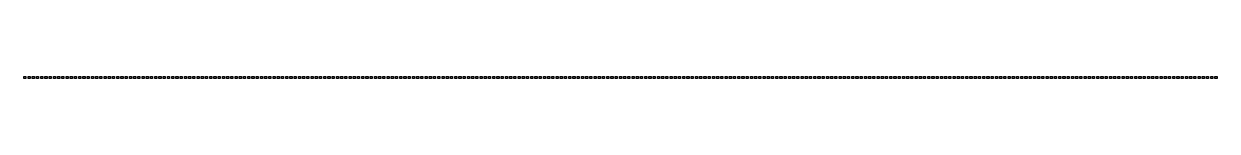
# Model space of a CAD drawing. Header units: inches. Extents: x 741154 to 810950, y 213785 to 295527.
# Drawn here: x 746770 to 748465, y 266971 to 266974 of the extents above; entities that cross this region are included whole.
import ezdxf

# ---------------------------------------------------------------- set-up
doc = ezdxf.new("R2010")
doc.units = ezdxf.units.IN
doc.header["$MEASUREMENT"] = 0

msp = doc.modelspace()

# ---------------------------------------------------------------- linework, layer by layer
for points in [[(746770.1, 266974), (746773.1, 266974), (746773.1, 266971), (746770.1, 266971)], [(746776.1, 266974), (746779.1, 266974), (746779.1, 266971), (746776.1, 266971)], [(746782.1, 266974), (746785.1, 266974), (746785.1, 266971), (746782.1, 266971)], [(746788.1, 266974), (746791.1, 266974), (746791.1, 266971), (746788.1, 266971)], [(746794.1, 266974), (746797.1, 266974), (746797.1, 266971), (746794.1, 266971)], [(746800.1, 266974), (746803.1, 266974), (746803.1, 266971), (746800.1, 266971)], [(746806.1, 266974), (746809.1, 266974), (746809.1, 266971), (746806.1, 266971)], [(746812.1, 266974), (746815.1, 266974), (746815.1, 266971), (746812.1, 266971)], [(746818.1, 266974), (746821.1, 266974), (746821.1, 266971), (746818.1, 266971)], [(746824.1, 266974), (746827.1, 266974), (746827.1, 266971), (746824.1, 266971)], [(746830.1, 266974), (746833.1, 266974), (746833.1, 266971), (746830.1, 266971)], [(746836.1, 266974), (746839.1, 266974), (746839.1, 266971), (746836.1, 266971)], [(746842.1, 266974), (746845.1, 266974), (746845.1, 266971), (746842.1, 266971)], [(746848.1, 266974), (746851.1, 266974), (746851.1, 266971), (746848.1, 266971)], [(746854.1, 266974), (746857.1, 266974), (746857.1, 266971), (746854.1, 266971)], [(746860.1, 266974), (746863.1, 266974), (746863.1, 266971), (746860.1, 266971)], [(746866.1, 266974), (746869.1, 266974), (746869.1, 266971), (746866.1, 266971)], [(746872.1, 266974), (746875.1, 266974), (746875.1, 266971), (746872.1, 266971)], [(746878.1, 266974), (746881.1, 266974), (746881.1, 266971), (746878.1, 266971)], [(746884.1, 266974), (746887.1, 266974), (746887.1, 266971), (746884.1, 266971)], [(746890.1, 266974), (746893.1, 266974), (746893.1, 266971), (746890.1, 266971)], [(746896.1, 266974), (746899.1, 266974), (746899.1, 266971), (746896.1, 266971)], [(746902.1, 266974), (746905.1, 266974), (746905.1, 266971), (746902.1, 266971)], [(746908.1, 266974), (746911.1, 266974), (746911.1, 266971), (746908.1, 266971)], [(746914.1, 266974), (746917.1, 266974), (746917.1, 266971), (746914.1, 266971)], [(746920.1, 266974), (746923.1, 266974), (746923.1, 266971), (746920.1, 266971)], [(746926.1, 266974), (746929.1, 266974), (746929.1, 266971), (746926.1, 266971)], [(746932.1, 266974), (746935.1, 266974), (746935.1, 266971), (746932.1, 266971)], [(746938.1, 266974), (746941.1, 266974), (746941.1, 266971), (746938.1, 266971)], [(746944.1, 266974), (746947.1, 266974), (746947.1, 266971), (746944.1, 266971)], [(746950.1, 266974), (746953.1, 266974), (746953.1, 266971), (746950.1, 266971)], [(746956.1, 266974), (746959.1, 266974), (746959.1, 266971), (746956.1, 266971)], [(746962.1, 266974), (746965.1, 266974), (746965.1, 266971), (746962.1, 266971)], [(746968.1, 266974), (746971.1, 266974), (746971.1, 266971), (746968.1, 266971)], [(746974.1, 266974), (746977.1, 266974), (746977.1, 266971), (746974.1, 266971)], [(746980.1, 266974), (746983.1, 266974), (746983.1, 266971), (746980.1, 266971)], [(746986.1, 266974), (746989.1, 266974), (746989.1, 266971), (746986.1, 266971)], [(746992.1, 266974), (746995.1, 266974), (746995.1, 266971), (746992.1, 266971)], [(746998.1, 266974), (747001.1, 266974), (747001.1, 266971), (746998.1, 266971)], [(747004.1, 266974), (747007.1, 266974), (747007.1, 266971), (747004.1, 266971)], [(747010.1, 266974), (747013.1, 266974), (747013.1, 266971), (747010.1, 266971)], [(747016.1, 266974), (747019.1, 266974), (747019.1, 266971), (747016.1, 266971)], [(747022.1, 266974), (747025.1, 266974), (747025.1, 266971), (747022.1, 266971)], [(747028.1, 266974), (747031.1, 266974), (747031.1, 266971), (747028.1, 266971)], [(747034.1, 266974), (747037.1, 266974), (747037.1, 266971), (747034.1, 266971)], [(747040.1, 266974), (747043.1, 266974), (747043.1, 266971), (747040.1, 266971)], [(747046.1, 266974), (747049.1, 266974), (747049.1, 266971), (747046.1, 266971)], [(747052.1, 266974), (747055.1, 266974), (747055.1, 266971), (747052.1, 266971)], [(747058.1, 266974), (747061.1, 266974), (747061.1, 266971), (747058.1, 266971)], [(747064.1, 266974), (747067.1, 266974), (747067.1, 266971), (747064.1, 266971)], [(747070.1, 266974), (747073.1, 266974), (747073.1, 266971), (747070.1, 266971)], [(747076.1, 266974), (747079.1, 266974), (747079.1, 266971), (747076.1, 266971)], [(747082.1, 266974), (747085.1, 266974), (747085.1, 266971), (747082.1, 266971)], [(747088.1, 266974), (747091.1, 266974), (747091.1, 266971), (747088.1, 266971)], [(747094.1, 266974), (747097.1, 266974), (747097.1, 266971), (747094.1, 266971)], [(747100.1, 266974), (747103.1, 266974), (747103.1, 266971), (747100.1, 266971)], [(747106.1, 266974), (747109.1, 266974), (747109.1, 266971), (747106.1, 266971)], [(747112.1, 266974), (747115.1, 266974), (747115.1, 266971), (747112.1, 266971)], [(747118.1, 266974), (747121.1, 266974), (747121.1, 266971), (747118.1, 266971)], [(747124.1, 266974), (747127.1, 266974), (747127.1, 266971), (747124.1, 266971)], [(747130.1, 266974), (747133.1, 266974), (747133.1, 266971), (747130.1, 266971)], [(747136.1, 266974), (747139.1, 266974), (747139.1, 266971), (747136.1, 266971)], [(747142.1, 266974), (747145.1, 266974), (747145.1, 266971), (747142.1, 266971)], [(747148.1, 266974), (747151.1, 266974), (747151.1, 266971), (747148.1, 266971)], [(747154.1, 266974), (747157.1, 266974), (747157.1, 266971), (747154.1, 266971)], [(747160.1, 266974), (747163.1, 266974), (747163.1, 266971), (747160.1, 266971)], [(747166.1, 266974), (747169.1, 266974), (747169.1, 266971), (747166.1, 266971)], [(747172.1, 266974), (747175.1, 266974), (747175.1, 266971), (747172.1, 266971)], [(747178.1, 266974), (747181.1, 266974), (747181.1, 266971), (747178.1, 266971)], [(747184.1, 266974), (747187.1, 266974), (747187.1, 266971), (747184.1, 266971)], [(747190.1, 266974), (747193.1, 266974), (747193.1, 266971), (747190.1, 266971)], [(747196.1, 266974), (747199.1, 266974), (747199.1, 266971), (747196.1, 266971)], [(747202.1, 266974), (747205.1, 266974), (747205.1, 266971), (747202.1, 266971)], [(747208.1, 266974), (747211.1, 266974), (747211.1, 266971), (747208.1, 266971)], [(747214.1, 266974), (747217.1, 266974), (747217.1, 266971), (747214.1, 266971)], [(747220.1, 266974), (747223.1, 266974), (747223.1, 266971), (747220.1, 266971)], [(747226.1, 266974), (747229.1, 266974), (747229.1, 266971), (747226.1, 266971)], [(747232.1, 266974), (747235.1, 266974), (747235.1, 266971), (747232.1, 266971)], [(747238.1, 266974), (747241.1, 266974), (747241.1, 266971), (747238.1, 266971)], [(747244.1, 266974), (747247.1, 266974), (747247.1, 266971), (747244.1, 266971)], [(747250.1, 266974), (747253.1, 266974), (747253.1, 266971), (747250.1, 266971)], [(747256.1, 266974), (747259.1, 266974), (747259.1, 266971), (747256.1, 266971)], [(747262.1, 266974), (747265.1, 266974), (747265.1, 266971), (747262.1, 266971)], [(747268.1, 266974), (747271.1, 266974), (747271.1, 266971), (747268.1, 266971)], [(747274.1, 266974), (747277.1, 266974), (747277.1, 266971), (747274.1, 266971)], [(747280.1, 266974), (747283.1, 266974), (747283.1, 266971), (747280.1, 266971)], [(747286.1, 266974), (747289.1, 266974), (747289.1, 266971), (747286.1, 266971)], [(747292.1, 266974), (747295.1, 266974), (747295.1, 266971), (747292.1, 266971)], [(747298.1, 266974), (747301.1, 266974), (747301.1, 266971), (747298.1, 266971)], [(747304.1, 266974), (747307.1, 266974), (747307.1, 266971), (747304.1, 266971)], [(747310.1, 266974), (747313.1, 266974), (747313.1, 266971), (747310.1, 266971)], [(747316.1, 266974), (747319.1, 266974), (747319.1, 266971), (747316.1, 266971)], [(747322.1, 266974), (747325.1, 266974), (747325.1, 266971), (747322.1, 266971)], [(747328.1, 266974), (747331.1, 266974), (747331.1, 266971), (747328.1, 266971)], [(747334.1, 266974), (747337.1, 266974), (747337.1, 266971), (747334.1, 266971)], [(747340.1, 266974), (747343.1, 266974), (747343.1, 266971), (747340.1, 266971)], [(747346.1, 266974), (747349.1, 266974), (747349.1, 266971), (747346.1, 266971)], [(747352.1, 266974), (747355.1, 266974), (747355.1, 266971), (747352.1, 266971)], [(747358.1, 266974), (747361.1, 266974), (747361.1, 266971), (747358.1, 266971)], [(747364.1, 266974), (747367.1, 266974), (747367.1, 266971), (747364.1, 266971)], [(747370.1, 266974), (747373.1, 266974), (747373.1, 266971), (747370.1, 266971)], [(747376.1, 266974), (747379.1, 266974), (747379.1, 266971), (747376.1, 266971)], [(747382.1, 266974), (747385.1, 266974), (747385.1, 266971), (747382.1, 266971)], [(747388.1, 266974), (747391.1, 266974), (747391.1, 266971), (747388.1, 266971)], [(747394.1, 266974), (747397.1, 266974), (747397.1, 266971), (747394.1, 266971)], [(747400.1, 266974), (747403.1, 266974), (747403.1, 266971), (747400.1, 266971)], [(747406.1, 266974), (747409.1, 266974), (747409.1, 266971), (747406.1, 266971)], [(747412.1, 266974), (747415.1, 266974), (747415.1, 266971), (747412.1, 266971)], [(747418.1, 266974), (747421.1, 266974), (747421.1, 266971), (747418.1, 266971)], [(747424.1, 266974), (747427.1, 266974), (747427.1, 266971), (747424.1, 266971)], [(747430.1, 266974), (747433.1, 266974), (747433.1, 266971), (747430.1, 266971)], [(747436.1, 266974), (747439.1, 266974), (747439.1, 266971), (747436.1, 266971)], [(747442.1, 266974), (747445.1, 266974), (747445.1, 266971), (747442.1, 266971)], [(747448.1, 266974), (747451.1, 266974), (747451.1, 266971), (747448.1, 266971)], [(747454.1, 266974), (747457.1, 266974), (747457.1, 266971), (747454.1, 266971)], [(747460.1, 266974), (747463.1, 266974), (747463.1, 266971), (747460.1, 266971)], [(747466.1, 266974), (747469.1, 266974), (747469.1, 266971), (747466.1, 266971)], [(747472.1, 266974), (747475.1, 266974), (747475.1, 266971), (747472.1, 266971)], [(747478.1, 266974), (747481.1, 266974), (747481.1, 266971), (747478.1, 266971)], [(747484.1, 266974), (747487.1, 266974), (747487.1, 266971), (747484.1, 266971)], [(747490.1, 266974), (747493.1, 266974), (747493.1, 266971), (747490.1, 266971)], [(747496.1, 266974), (747499.1, 266974), (747499.1, 266971), (747496.1, 266971)], [(747502.1, 266974), (747505.1, 266974), (747505.1, 266971), (747502.1, 266971)], [(747508.1, 266974), (747511.1, 266974), (747511.1, 266971), (747508.1, 266971)], [(747514.1, 266974), (747517.1, 266974), (747517.1, 266971), (747514.1, 266971)], [(747520.1, 266974), (747523.1, 266974), (747523.1, 266971), (747520.1, 266971)], [(747526.1, 266974), (747529.1, 266974), (747529.1, 266971), (747526.1, 266971)], [(747532.1, 266974), (747535.1, 266974), (747535.1, 266971), (747532.1, 266971)], [(747538.1, 266974), (747541.1, 266974), (747541.1, 266971), (747538.1, 266971)], [(747544.1, 266974), (747547.1, 266974), (747547.1, 266971), (747544.1, 266971)], [(747550.1, 266974), (747553.1, 266974), (747553.1, 266971), (747550.1, 266971)], [(747556.1, 266974), (747559.1, 266974), (747559.1, 266971), (747556.1, 266971)], [(747562.1, 266974), (747565.1, 266974), (747565.1, 266971), (747562.1, 266971)], [(747568.1, 266974), (747571.1, 266974), (747571.1, 266971), (747568.1, 266971)], [(747574.1, 266974), (747577.1, 266974), (747577.1, 266971), (747574.1, 266971)], [(747580.1, 266974), (747583.1, 266974), (747583.1, 266971), (747580.1, 266971)], [(747586.1, 266974), (747589.1, 266974), (747589.1, 266971), (747586.1, 266971)], [(747592.1, 266974), (747595.1, 266974), (747595.1, 266971), (747592.1, 266971)], [(747598.1, 266974), (747601.1, 266974), (747601.1, 266971), (747598.1, 266971)], [(747604.1, 266974), (747607.1, 266974), (747607.1, 266971), (747604.1, 266971)], [(747610.1, 266974), (747613.1, 266974), (747613.1, 266971), (747610.1, 266971)], [(747616.1, 266974), (747619.1, 266974), (747619.1, 266971), (747616.1, 266971)], [(747622.1, 266974), (747625.1, 266974), (747625.1, 266971), (747622.1, 266971)], [(747628.1, 266974), (747631.1, 266974), (747631.1, 266971), (747628.1, 266971)], [(747634.1, 266974), (747637.1, 266974), (747637.1, 266971), (747634.1, 266971)], [(747640.1, 266974), (747643.1, 266974), (747643.1, 266971), (747640.1, 266971)], [(747646.1, 266974), (747649.1, 266974), (747649.1, 266971), (747646.1, 266971)], [(747652.1, 266974), (747655.1, 266974), (747655.1, 266971), (747652.1, 266971)], [(747658.1, 266974), (747661.1, 266974), (747661.1, 266971), (747658.1, 266971)], [(747664.1, 266974), (747667.1, 266974), (747667.1, 266971), (747664.1, 266971)], [(747670.1, 266974), (747673.1, 266974), (747673.1, 266971), (747670.1, 266971)], [(747676.1, 266974), (747679.1, 266974), (747679.1, 266971), (747676.1, 266971)], [(747682.1, 266974), (747685.1, 266974), (747685.1, 266971), (747682.1, 266971)], [(747688.1, 266974), (747691.1, 266974), (747691.1, 266971), (747688.1, 266971)], [(747694.1, 266974), (747697.1, 266974), (747697.1, 266971), (747694.1, 266971)], [(747700.1, 266974), (747703.1, 266974), (747703.1, 266971), (747700.1, 266971)], [(747706.1, 266974), (747709.1, 266974), (747709.1, 266971), (747706.1, 266971)], [(747712.1, 266974), (747715.1, 266974), (747715.1, 266971), (747712.1, 266971)], [(747718.1, 266974), (747721.1, 266974), (747721.1, 266971), (747718.1, 266971)], [(747724.1, 266974), (747727.1, 266974), (747727.1, 266971), (747724.1, 266971)], [(747730.1, 266974), (747733.1, 266974), (747733.1, 266971), (747730.1, 266971)], [(747736.1, 266974), (747739.1, 266974), (747739.1, 266971), (747736.1, 266971)], [(747742.1, 266974), (747745.1, 266974), (747745.1, 266971), (747742.1, 266971)], [(747748.1, 266974), (747751.1, 266974), (747751.1, 266971), (747748.1, 266971)], [(747754.1, 266974), (747757.1, 266974), (747757.1, 266971), (747754.1, 266971)], [(747760.1, 266974), (747763.1, 266974), (747763.1, 266971), (747760.1, 266971)], [(747766.1, 266974), (747769.1, 266974), (747769.1, 266971), (747766.1, 266971)], [(747772.1, 266974), (747775.1, 266974), (747775.1, 266971), (747772.1, 266971)], [(747778.1, 266974), (747781.1, 266974), (747781.1, 266971), (747778.1, 266971)], [(747784.1, 266974), (747787.1, 266974), (747787.1, 266971), (747784.1, 266971)], [(747790.1, 266974), (747793.1, 266974), (747793.1, 266971), (747790.1, 266971)], [(747796.1, 266974), (747799.1, 266974), (747799.1, 266971), (747796.1, 266971)], [(747802.1, 266974), (747805.1, 266974), (747805.1, 266971), (747802.1, 266971)], [(747808.1, 266974), (747811.1, 266974), (747811.1, 266971), (747808.1, 266971)], [(747814.1, 266974), (747817.1, 266974), (747817.1, 266971), (747814.1, 266971)], [(747820.1, 266974), (747823.1, 266974), (747823.1, 266971), (747820.1, 266971)], [(747826.1, 266974), (747829.1, 266974), (747829.1, 266971), (747826.1, 266971)], [(747832.1, 266974), (747835.1, 266974), (747835.1, 266971), (747832.1, 266971)], [(747838.1, 266974), (747841.1, 266974), (747841.1, 266971), (747838.1, 266971)], [(747844.1, 266974), (747847.1, 266974), (747847.1, 266971), (747844.1, 266971)], [(747850.1, 266974), (747853.1, 266974), (747853.1, 266971), (747850.1, 266971)], [(747856.1, 266974), (747859.1, 266974), (747859.1, 266971), (747856.1, 266971)], [(747862.1, 266974), (747865.1, 266974), (747865.1, 266971), (747862.1, 266971)], [(747868.1, 266974), (747871.1, 266974), (747871.1, 266971), (747868.1, 266971)], [(747874.1, 266974), (747877.1, 266974), (747877.1, 266971), (747874.1, 266971)], [(747880.1, 266974), (747883.1, 266974), (747883.1, 266971), (747880.1, 266971)], [(747886.1, 266974), (747889.1, 266974), (747889.1, 266971), (747886.1, 266971)], [(747892.1, 266974), (747895.1, 266974), (747895.1, 266971), (747892.1, 266971)], [(747898.1, 266974), (747901.1, 266974), (747901.1, 266971), (747898.1, 266971)], [(747904.1, 266974), (747907.1, 266974), (747907.1, 266971), (747904.1, 266971)], [(747910.1, 266974), (747913.1, 266974), (747913.1, 266971), (747910.1, 266971)], [(747916.1, 266974), (747919.1, 266974), (747919.1, 266971), (747916.1, 266971)], [(747922.1, 266974), (747925.1, 266974), (747925.1, 266971), (747922.1, 266971)], [(747928.1, 266974), (747931.1, 266974), (747931.1, 266971), (747928.1, 266971)], [(747934.1, 266974), (747937.1, 266974), (747937.1, 266971), (747934.1, 266971)], [(747940.1, 266974), (747943.1, 266974), (747943.1, 266971), (747940.1, 266971)], [(747946.1, 266974), (747949.1, 266974), (747949.1, 266971), (747946.1, 266971)], [(747952.1, 266974), (747955.1, 266974), (747955.1, 266971), (747952.1, 266971)], [(747958.1, 266974), (747961.1, 266974), (747961.1, 266971), (747958.1, 266971)], [(747964.1, 266974), (747967.1, 266974), (747967.1, 266971), (747964.1, 266971)], [(747970.1, 266974), (747973.1, 266974), (747973.1, 266971), (747970.1, 266971)], [(747976.1, 266974), (747979.1, 266974), (747979.1, 266971), (747976.1, 266971)], [(747982.1, 266974), (747985.1, 266974), (747985.1, 266971), (747982.1, 266971)], [(747988.1, 266974), (747991.1, 266974), (747991.1, 266971), (747988.1, 266971)], [(747994.1, 266974), (747997.1, 266974), (747997.1, 266971), (747994.1, 266971)], [(748000.1, 266974), (748003.1, 266974), (748003.1, 266971), (748000.1, 266971)], [(748006.1, 266974), (748009.1, 266974), (748009.1, 266971), (748006.1, 266971)], [(748012.1, 266974), (748015.1, 266974), (748015.1, 266971), (748012.1, 266971)], [(748018.1, 266974), (748021.1, 266974), (748021.1, 266971), (748018.1, 266971)], [(748024.1, 266974), (748027.1, 266974), (748027.1, 266971), (748024.1, 266971)], [(748030.1, 266974), (748033.1, 266974), (748033.1, 266971), (748030.1, 266971)], [(748036.1, 266974), (748039.1, 266974), (748039.1, 266971), (748036.1, 266971)], [(748042.1, 266974), (748045.1, 266974), (748045.1, 266971), (748042.1, 266971)], [(748048.1, 266974), (748051.1, 266974), (748051.1, 266971), (748048.1, 266971)], [(748054.1, 266974), (748057.1, 266974), (748057.1, 266971), (748054.1, 266971)], [(748060.1, 266974), (748063.1, 266974), (748063.1, 266971), (748060.1, 266971)], [(748066.1, 266974), (748069.1, 266974), (748069.1, 266971), (748066.1, 266971)], [(748072.1, 266974), (748075.1, 266974), (748075.1, 266971), (748072.1, 266971)], [(748078.1, 266974), (748081.1, 266974), (748081.1, 266971), (748078.1, 266971)], [(748084.1, 266974), (748087.1, 266974), (748087.1, 266971), (748084.1, 266971)], [(748090.1, 266974), (748093.1, 266974), (748093.1, 266971), (748090.1, 266971)], [(748096.1, 266974), (748099.1, 266974), (748099.1, 266971), (748096.1, 266971)], [(748102.1, 266974), (748105.1, 266974), (748105.1, 266971), (748102.1, 266971)], [(748108.1, 266974), (748111.1, 266974), (748111.1, 266971), (748108.1, 266971)], [(748114.1, 266974), (748117.1, 266974), (748117.1, 266971), (748114.1, 266971)], [(748120.1, 266974), (748123.1, 266974), (748123.1, 266971), (748120.1, 266971)], [(748126.1, 266974), (748129.1, 266974), (748129.1, 266971), (748126.1, 266971)], [(748132.1, 266974), (748135.1, 266974), (748135.1, 266971), (748132.1, 266971)], [(748138.1, 266974), (748141.1, 266974), (748141.1, 266971), (748138.1, 266971)], [(748144.1, 266974), (748147.1, 266974), (748147.1, 266971), (748144.1, 266971)], [(748150.1, 266974), (748153.1, 266974), (748153.1, 266971), (748150.1, 266971)], [(748156.1, 266974), (748159.1, 266974), (748159.1, 266971), (748156.1, 266971)], [(748162.1, 266974), (748165.1, 266974), (748165.1, 266971), (748162.1, 266971)], [(748168.1, 266974), (748171.1, 266974), (748171.1, 266971), (748168.1, 266971)], [(748174.1, 266974), (748177.1, 266974), (748177.1, 266971), (748174.1, 266971)], [(748180.1, 266974), (748183.1, 266974), (748183.1, 266971), (748180.1, 266971)], [(748186.1, 266974), (748189.1, 266974), (748189.1, 266971), (748186.1, 266971)], [(748192.1, 266974), (748195.1, 266974), (748195.1, 266971), (748192.1, 266971)], [(748198.1, 266974), (748201.1, 266974), (748201.1, 266971), (748198.1, 266971)], [(748204.1, 266974), (748207.1, 266974), (748207.1, 266971), (748204.1, 266971)], [(748210.1, 266974), (748213.1, 266974), (748213.1, 266971), (748210.1, 266971)], [(748216.1, 266974), (748219.1, 266974), (748219.1, 266971), (748216.1, 266971)], [(748222.1, 266974), (748225.1, 266974), (748225.1, 266971), (748222.1, 266971)], [(748228.1, 266974), (748231.1, 266974), (748231.1, 266971), (748228.1, 266971)], [(748234.1, 266974), (748237.1, 266974), (748237.1, 266971), (748234.1, 266971)], [(748240.1, 266974), (748243.1, 266974), (748243.1, 266971), (748240.1, 266971)], [(748246.1, 266974), (748249.1, 266974), (748249.1, 266971), (748246.1, 266971)], [(748252.1, 266974), (748255.1, 266974), (748255.1, 266971), (748252.1, 266971)], [(748258.1, 266974), (748261.1, 266974), (748261.1, 266971), (748258.1, 266971)], [(748264.1, 266974), (748267.1, 266974), (748267.1, 266971), (748264.1, 266971)], [(748270.1, 266974), (748273.1, 266974), (748273.1, 266971), (748270.1, 266971)], [(748276.1, 266974), (748279.1, 266974), (748279.1, 266971), (748276.1, 266971)], [(748282.1, 266974), (748285.1, 266974), (748285.1, 266971), (748282.1, 266971)], [(748288.1, 266974), (748291.1, 266974), (748291.1, 266971), (748288.1, 266971)], [(748294.1, 266974), (748297.1, 266974), (748297.1, 266971), (748294.1, 266971)], [(748300.1, 266974), (748303.1, 266974), (748303.1, 266971), (748300.1, 266971)], [(748306.1, 266974), (748309.1, 266974), (748309.1, 266971), (748306.1, 266971)], [(748312.1, 266974), (748315.1, 266974), (748315.1, 266971), (748312.1, 266971)], [(748318.1, 266974), (748321.1, 266974), (748321.1, 266971), (748318.1, 266971)], [(748324.1, 266974), (748327.1, 266974), (748327.1, 266971), (748324.1, 266971)], [(748330.1, 266974), (748333.1, 266974), (748333.1, 266971), (748330.1, 266971)], [(748336.1, 266974), (748339.1, 266974), (748339.1, 266971), (748336.1, 266971)], [(748342.1, 266974), (748345.1, 266974), (748345.1, 266971), (748342.1, 266971)], [(748348.1, 266974), (748351.1, 266974), (748351.1, 266971), (748348.1, 266971)], [(748354.1, 266974), (748357.1, 266974), (748357.1, 266971), (748354.1, 266971)], [(748360.1, 266974), (748363.1, 266974), (748363.1, 266971), (748360.1, 266971)], [(748366.1, 266974), (748369.1, 266974), (748369.1, 266971), (748366.1, 266971)], [(748372.1, 266974), (748375.1, 266974), (748375.1, 266971), (748372.1, 266971)], [(748378.1, 266974), (748381.1, 266974), (748381.1, 266971), (748378.1, 266971)], [(748384.1, 266974), (748387.1, 266974), (748387.1, 266971), (748384.1, 266971)], [(748390.1, 266974), (748393.1, 266974), (748393.1, 266971), (748390.1, 266971)], [(748396.1, 266974), (748399.1, 266974), (748399.1, 266971), (748396.1, 266971)], [(748402.1, 266974), (748405.1, 266974), (748405.1, 266971), (748402.1, 266971)], [(748408.1, 266974), (748411.1, 266974), (748411.1, 266971), (748408.1, 266971)], [(748414.1, 266974), (748417.1, 266974), (748417.1, 266971), (748414.1, 266971)], [(748420.1, 266974), (748423.1, 266974), (748423.1, 266971), (748420.1, 266971)], [(748426.1, 266974), (748429.1, 266974), (748429.1, 266971), (748426.1, 266971)], [(748432.1, 266974), (748435.1, 266974), (748435.1, 266971), (748432.1, 266971)], [(748438.1, 266974), (748441.1, 266974), (748441.1, 266971), (748438.1, 266971)], [(748444.1, 266974), (748447.1, 266974), (748447.1, 266971), (748444.1, 266971)], [(748450.1, 266974), (748453.1, 266974), (748453.1, 266971), (748450.1, 266971)], [(748456.1, 266974), (748459.1, 266974), (748459.1, 266971), (748456.1, 266971)], [(748462.1, 266974), (748465.1, 266974), (748465.1, 266971), (748462.1, 266971)]]:
    msp.add_lwpolyline(points, close=True)

doc.saveas('drawing.dxf')
